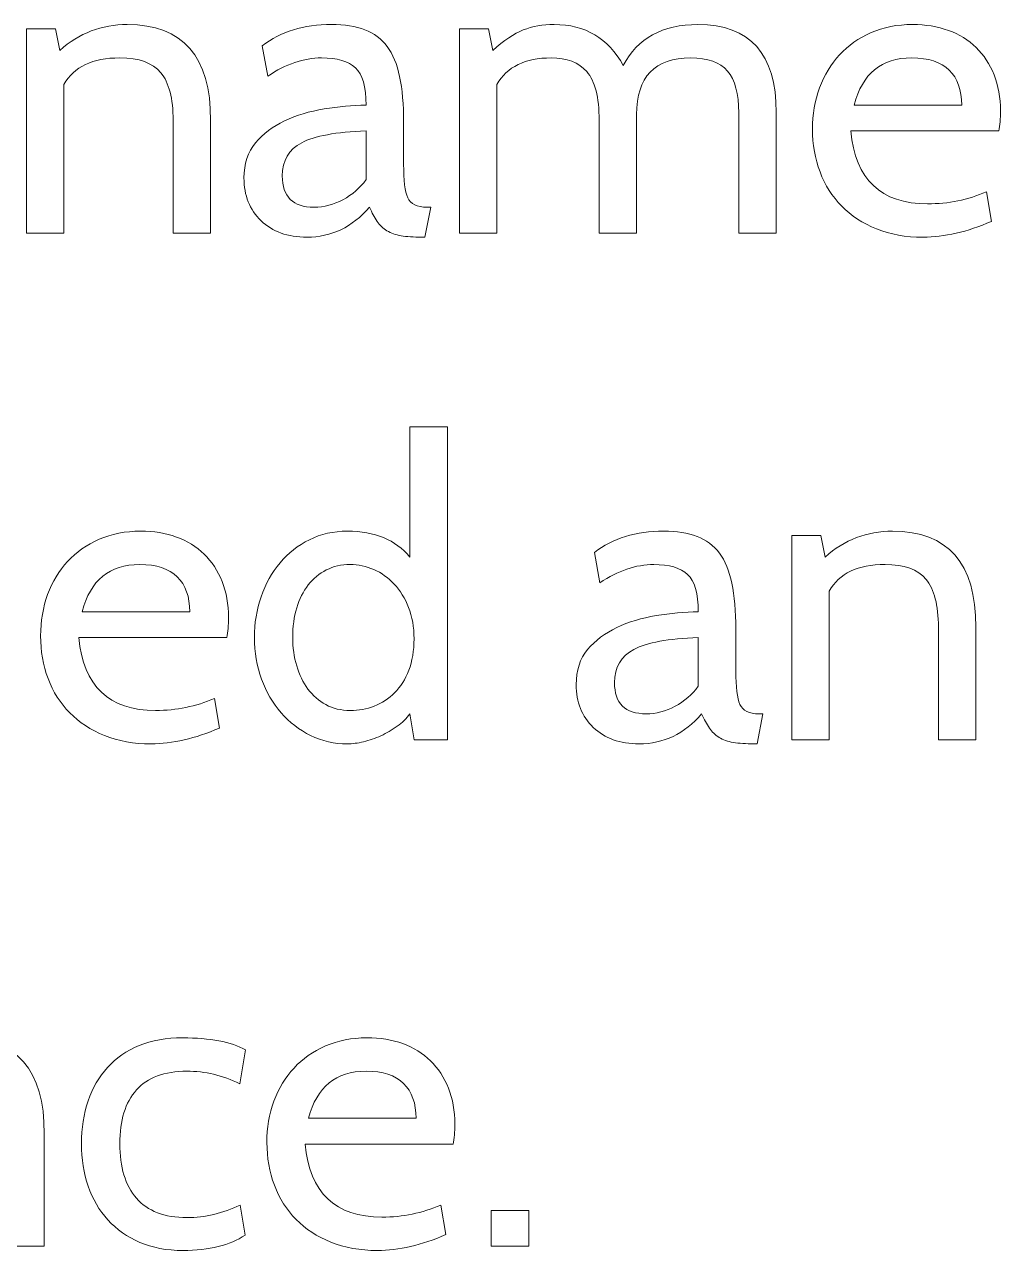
# Model space of a CAD drawing. Header units: centimetres. Extents: x -24 to 24.1, y -20.7 to 0.5.
# Drawn here: x 3.7627 to 4.011, y -17.1198 to -16.808 of the extents above; entities that cross this region are included whole.
import ezdxf

# ---------------------------------------------------------------- set-up
doc = ezdxf.new("R2010")
doc.units = ezdxf.units.CM
doc.header["$MEASUREMENT"] = 0
doc.layers.add('Layer 1', color=7, linetype='Continuous')

msp = doc.modelspace()

# ---------------------------------------------------------------- linework, layer by layer
at = {"layer": 'Layer 1', "color": 250, "lineweight": 9}
for points, knots in [([(3.81005, -16.86103), (3.81005, -16.86103), (3.8005, -16.86103), (3.8005, -16.86103), (3.8005, -16.86103), (3.8005, -16.86103), (3.8005, -16.83239), (3.8005, -16.83239), (3.8005, -16.83239), (3.8005, -16.82681), (3.79946, -16.82276), (3.79738, -16.82025), (3.79738, -16.82025), (3.79529, -16.81774), (3.79181, -16.81649), (3.78693, -16.81649), (3.78693, -16.81649), (3.78, -16.81649), (3.77526, -16.81875), (3.77272, -16.82327), (3.77272, -16.82327), (3.77272, -16.82327), (3.77272, -16.86103), (3.77272, -16.86103), (3.77272, -16.86103), (3.77272, -16.86103), (3.76317, -16.86103), (3.76317, -16.86103), (3.76317, -16.86103), (3.76317, -16.86103), (3.76317, -16.80906), (3.76317, -16.80906), (3.76317, -16.80906), (3.76317, -16.80906), (3.7706, -16.80906), (3.7706, -16.80906), (3.7706, -16.80906), (3.7706, -16.80906), (3.77166, -16.81458), (3.77166, -16.81458), (3.77166, -16.81458), (3.77661, -16.81019), (3.78233, -16.808), (3.78884, -16.808), (3.78884, -16.808), (3.80298, -16.808), (3.81005, -16.81613), (3.81005, -16.83239), (3.81005, -16.83239), (3.81005, -16.83239), (3.81005, -16.86103), (3.81005, -16.86103)], [0, 0, 0, 0, 0.071429, 0.071429, 0.071429, 0.071429, 0.142857, 0.142857, 0.142857, 0.142857, 0.214286, 0.214286, 0.214286, 0.214286, 0.285714, 0.285714, 0.285714, 0.285714, 0.357143, 0.357143, 0.357143, 0.357143, 0.428571, 0.428571, 0.428571, 0.428571, 0.5, 0.5, 0.5, 0.5, 0.571429, 0.571429, 0.571429, 0.571429, 0.642857, 0.642857, 0.642857, 0.642857, 0.714286, 0.714286, 0.714286, 0.714286, 0.785714, 0.785714, 0.785714, 0.785714, 0.857143, 0.857143, 0.857143, 0.857143, 1, 1, 1, 1]), ([(3.86605, -16.85445), (3.86605, -16.85445), (3.86456, -16.86209), (3.86456, -16.86209), (3.86456, -16.86209), (3.86456, -16.86209), (3.86382, -16.86209), (3.86382, -16.86209), (3.86382, -16.86209), (3.8617, -16.86209), (3.85993, -16.86197), (3.85852, -16.86172), (3.85852, -16.86172), (3.8571, -16.86147), (3.8559, -16.86105), (3.85491, -16.86045), (3.85491, -16.86045), (3.85392, -16.85985), (3.85309, -16.85905), (3.85242, -16.85806), (3.85242, -16.85806), (3.85175, -16.85707), (3.85109, -16.85587), (3.85046, -16.85445), (3.85046, -16.85445), (3.84607, -16.85954), (3.84077, -16.86209), (3.83455, -16.86209), (3.83455, -16.86209), (3.82967, -16.86209), (3.82578, -16.86069), (3.82288, -16.8579), (3.82288, -16.8579), (3.81998, -16.85511), (3.81853, -16.85148), (3.81853, -16.84703), (3.81853, -16.84703), (3.81853, -16.84342), (3.81951, -16.84046), (3.82145, -16.83812), (3.82145, -16.83812), (3.82339, -16.83579), (3.82587, -16.83391), (3.82887, -16.8325), (3.82887, -16.8325), (3.83188, -16.83109), (3.83522, -16.83008), (3.8389, -16.82948), (3.8389, -16.82948), (3.84257, -16.82888), (3.84614, -16.82854), (3.84961, -16.82847), (3.84961, -16.82847), (3.84961, -16.8238), (3.84871, -16.82064), (3.8469, -16.81898), (3.8469, -16.81898), (3.8451, -16.81732), (3.84222, -16.81649), (3.83826, -16.81649), (3.83826, -16.81649), (3.83373, -16.81649), (3.82917, -16.81804), (3.82458, -16.82115), (3.82458, -16.82115), (3.82458, -16.82115), (3.8232, -16.81341), (3.8232, -16.81341), (3.8232, -16.81341), (3.82787, -16.80981), (3.83373, -16.808), (3.8408, -16.808), (3.8408, -16.808), (3.84413, -16.808), (3.84696, -16.80844), (3.84929, -16.80933), (3.84929, -16.80933), (3.85162, -16.81021), (3.85351, -16.81163), (3.85496, -16.81357), (3.85496, -16.81357), (3.85641, -16.81551), (3.85747, -16.81808), (3.85814, -16.82126), (3.85814, -16.82126), (3.85882, -16.82444), (3.85915, -16.82833), (3.85915, -16.83292), (3.85915, -16.83292), (3.85915, -16.83292), (3.85915, -16.84353), (3.85915, -16.84353), (3.85915, -16.84353), (3.85915, -16.84763), (3.85951, -16.85048), (3.86021, -16.85207), (3.86021, -16.85207), (3.86092, -16.85366), (3.86255, -16.85445), (3.86509, -16.85445), (3.86509, -16.85445), (3.86509, -16.85445), (3.86605, -16.85445), (3.86605, -16.85445)], [0, 0, 0, 0, 0.037037, 0.037037, 0.037037, 0.037037, 0.074074, 0.074074, 0.074074, 0.074074, 0.111111, 0.111111, 0.111111, 0.111111, 0.148148, 0.148148, 0.148148, 0.148148, 0.185185, 0.185185, 0.185185, 0.185185, 0.222222, 0.222222, 0.222222, 0.222222, 0.259259, 0.259259, 0.259259, 0.259259, 0.296296, 0.296296, 0.296296, 0.296296, 0.333333, 0.333333, 0.333333, 0.333333, 0.37037, 0.37037, 0.37037, 0.37037, 0.407407, 0.407407, 0.407407, 0.407407, 0.444444, 0.444444, 0.444444, 0.444444, 0.481481, 0.481481, 0.481481, 0.481481, 0.518519, 0.518519, 0.518519, 0.518519, 0.555556, 0.555556, 0.555556, 0.555556, 0.592593, 0.592593, 0.592593, 0.592593, 0.62963, 0.62963, 0.62963, 0.62963, 0.666667, 0.666667, 0.666667, 0.666667, 0.703704, 0.703704, 0.703704, 0.703704, 0.740741, 0.740741, 0.740741, 0.740741, 0.777778, 0.777778, 0.777778, 0.777778, 0.814815, 0.814815, 0.814815, 0.814815, 0.851852, 0.851852, 0.851852, 0.851852, 0.888889, 0.888889, 0.888889, 0.888889, 0.925926, 0.925926, 0.925926, 0.925926, 1, 1, 1, 1]), ([(3.95397, -16.86103), (3.95397, -16.86103), (3.94442, -16.86103), (3.94442, -16.86103), (3.94442, -16.86103), (3.94442, -16.86103), (3.94442, -16.83049), (3.94442, -16.83049), (3.94442, -16.83049), (3.94442, -16.82561), (3.94347, -16.82205), (3.94156, -16.81983), (3.94156, -16.81983), (3.93965, -16.8176), (3.93654, -16.81649), (3.93222, -16.81649), (3.93222, -16.81649), (3.92303, -16.81649), (3.91844, -16.82129), (3.91844, -16.83091), (3.91844, -16.83091), (3.91844, -16.83091), (3.91844, -16.86103), (3.91844, -16.86103), (3.91844, -16.86103), (3.91844, -16.86103), (3.90889, -16.86103), (3.90889, -16.86103), (3.90889, -16.86103), (3.90889, -16.86103), (3.90889, -16.83239), (3.90889, -16.83239), (3.90889, -16.83239), (3.90889, -16.82646), (3.90785, -16.82232), (3.90576, -16.81999), (3.90576, -16.81999), (3.90368, -16.81765), (3.90065, -16.81649), (3.89669, -16.81649), (3.89669, -16.81649), (3.89005, -16.81649), (3.88545, -16.81875), (3.88291, -16.82327), (3.88291, -16.82327), (3.88291, -16.82327), (3.88291, -16.86103), (3.88291, -16.86103), (3.88291, -16.86103), (3.88291, -16.86103), (3.87336, -16.86103), (3.87336, -16.86103), (3.87336, -16.86103), (3.87336, -16.86103), (3.87336, -16.80906), (3.87336, -16.80906), (3.87336, -16.80906), (3.87336, -16.80906), (3.88079, -16.80906), (3.88079, -16.80906), (3.88079, -16.80906), (3.88079, -16.80906), (3.88185, -16.81458), (3.88185, -16.81458), (3.88185, -16.81458), (3.88468, -16.81203), (3.88726, -16.8103), (3.88959, -16.80938), (3.88959, -16.80938), (3.89192, -16.80846), (3.89454, -16.808), (3.89744, -16.808), (3.89744, -16.808), (3.90536, -16.808), (3.91122, -16.81147), (3.91504, -16.8184), (3.91504, -16.8184), (3.91865, -16.81147), (3.92498, -16.808), (3.93403, -16.808), (3.93403, -16.808), (3.94732, -16.808), (3.95397, -16.81546), (3.95397, -16.83038), (3.95397, -16.83038), (3.95397, -16.83038), (3.95397, -16.86103), (3.95397, -16.86103)], [0, 0, 0, 0, 0.043478, 0.043478, 0.043478, 0.043478, 0.086957, 0.086957, 0.086957, 0.086957, 0.130435, 0.130435, 0.130435, 0.130435, 0.173913, 0.173913, 0.173913, 0.173913, 0.217391, 0.217391, 0.217391, 0.217391, 0.26087, 0.26087, 0.26087, 0.26087, 0.304348, 0.304348, 0.304348, 0.304348, 0.347826, 0.347826, 0.347826, 0.347826, 0.391304, 0.391304, 0.391304, 0.391304, 0.434783, 0.434783, 0.434783, 0.434783, 0.478261, 0.478261, 0.478261, 0.478261, 0.521739, 0.521739, 0.521739, 0.521739, 0.565217, 0.565217, 0.565217, 0.565217, 0.608696, 0.608696, 0.608696, 0.608696, 0.652174, 0.652174, 0.652174, 0.652174, 0.695652, 0.695652, 0.695652, 0.695652, 0.73913, 0.73913, 0.73913, 0.73913, 0.782609, 0.782609, 0.782609, 0.782609, 0.826087, 0.826087, 0.826087, 0.826087, 0.869565, 0.869565, 0.869565, 0.869565, 0.913043, 0.913043, 0.913043, 0.913043, 1, 1, 1, 1]), ([(4.0106, -16.83505), (4.0106, -16.83505), (3.97295, -16.83505), (3.97295, -16.83505), (3.97295, -16.83505), (3.97408, -16.84742), (3.98058, -16.85361), (3.99246, -16.85361), (3.99246, -16.85361), (3.99777, -16.85361), (4.00275, -16.85258), (4.00742, -16.85053), (4.00742, -16.85053), (4.00742, -16.85053), (4.00869, -16.85806), (4.00869, -16.85806), (4.00869, -16.85806), (4.00254, -16.86075), (3.99674, -16.86209), (3.9913, -16.86209), (3.9913, -16.86209), (3.98691, -16.86209), (3.98297, -16.86138), (3.97947, -16.85997), (3.97947, -16.85997), (3.97597, -16.85855), (3.97302, -16.85663), (3.97061, -16.85419), (3.97061, -16.85419), (3.96821, -16.85175), (3.96637, -16.84885), (3.9651, -16.84549), (3.9651, -16.84549), (3.96383, -16.84213), (3.96319, -16.83851), (3.96319, -16.83462), (3.96319, -16.83462), (3.96319, -16.83087), (3.96379, -16.82737), (3.96499, -16.82412), (3.96499, -16.82412), (3.9662, -16.82087), (3.96789, -16.81806), (3.97008, -16.81569), (3.97008, -16.81569), (3.97228, -16.81332), (3.97495, -16.81145), (3.97809, -16.81007), (3.97809, -16.81007), (3.98124, -16.80869), (3.98476, -16.808), (3.98864, -16.808), (3.98864, -16.808), (3.99197, -16.808), (3.99501, -16.8085), (3.99777, -16.80949), (3.99777, -16.80949), (4.00052, -16.81048), (4.00287, -16.81193), (4.00482, -16.81383), (4.00482, -16.81383), (4.00676, -16.81574), (4.00828, -16.81806), (4.00938, -16.82078), (4.00938, -16.82078), (4.01047, -16.8235), (4.01102, -16.82656), (4.01102, -16.82996), (4.01102, -16.82996), (4.01102, -16.83193), (4.01088, -16.83363), (4.0106, -16.83505)], [0, 0, 0, 0, 0.052632, 0.052632, 0.052632, 0.052632, 0.105263, 0.105263, 0.105263, 0.105263, 0.157895, 0.157895, 0.157895, 0.157895, 0.210526, 0.210526, 0.210526, 0.210526, 0.263158, 0.263158, 0.263158, 0.263158, 0.315789, 0.315789, 0.315789, 0.315789, 0.368421, 0.368421, 0.368421, 0.368421, 0.421053, 0.421053, 0.421053, 0.421053, 0.473684, 0.473684, 0.473684, 0.473684, 0.526316, 0.526316, 0.526316, 0.526316, 0.578947, 0.578947, 0.578947, 0.578947, 0.631579, 0.631579, 0.631579, 0.631579, 0.684211, 0.684211, 0.684211, 0.684211, 0.736842, 0.736842, 0.736842, 0.736842, 0.789474, 0.789474, 0.789474, 0.789474, 0.842105, 0.842105, 0.842105, 0.842105, 0.894737, 0.894737, 0.894737, 0.894737, 1, 1, 1, 1]), ([(3.98843, -16.81649), (3.98073, -16.81649), (3.97585, -16.82048), (3.9738, -16.82847), (3.9738, -16.82847), (3.9738, -16.82847), (4.00116, -16.82847), (4.00116, -16.82847), (4.00116, -16.82847), (4.00116, -16.82465), (4.0001, -16.8217), (3.99798, -16.81962), (3.99798, -16.81962), (3.99586, -16.81753), (3.99267, -16.81649), (3.98843, -16.81649)], [0, 0, 0, 0, 0.2, 0.2, 0.2, 0.2, 0.4, 0.4, 0.4, 0.4, 0.6, 0.6, 0.6, 0.6, 1, 1, 1, 1]), ([(3.84961, -16.84745), (3.84961, -16.84745), (3.84961, -16.83505), (3.84961, -16.83505), (3.84961, -16.83505), (3.84197, -16.83533), (3.83651, -16.83634), (3.83322, -16.83807), (3.83322, -16.83807), (3.82993, -16.8398), (3.82829, -16.84261), (3.82829, -16.8465), (3.82829, -16.8465), (3.82829, -16.8518), (3.83098, -16.85445), (3.83635, -16.85445), (3.83635, -16.85445), (3.8389, -16.85445), (3.84135, -16.85382), (3.84372, -16.85255), (3.84372, -16.85255), (3.84609, -16.85127), (3.84805, -16.84958), (3.84961, -16.84745)], [0, 0, 0, 0, 0.142857, 0.142857, 0.142857, 0.142857, 0.285714, 0.285714, 0.285714, 0.285714, 0.428571, 0.428571, 0.428571, 0.428571, 0.571429, 0.571429, 0.571429, 0.571429, 0.714286, 0.714286, 0.714286, 0.714286, 1, 1, 1, 1]), ([(3.87028, -16.98989), (3.87028, -16.98989), (3.8618, -16.98989), (3.8618, -16.98989), (3.8618, -16.98989), (3.8618, -16.98989), (3.86074, -16.98331), (3.86074, -16.98331), (3.86074, -16.98331), (3.85989, -16.98451), (3.85881, -16.98557), (3.85751, -16.98649), (3.85751, -16.98649), (3.8562, -16.98741), (3.85482, -16.98821), (3.85337, -16.98888), (3.85337, -16.98888), (3.85192, -16.98955), (3.85045, -16.99006), (3.84897, -16.99042), (3.84897, -16.99042), (3.84748, -16.99077), (3.8461, -16.99095), (3.84483, -16.99095), (3.84483, -16.99095), (3.84151, -16.99095), (3.8384, -16.99024), (3.8355, -16.98883), (3.8355, -16.98883), (3.8326, -16.98741), (3.83009, -16.98548), (3.82797, -16.98305), (3.82797, -16.98305), (3.82585, -16.98061), (3.82419, -16.97774), (3.82299, -16.97446), (3.82299, -16.97446), (3.82178, -16.97117), (3.82118, -16.96765), (3.82118, -16.9639), (3.82118, -16.9639), (3.82118, -16.9603), (3.82175, -16.95685), (3.82288, -16.95356), (3.82288, -16.95356), (3.82401, -16.95027), (3.82562, -16.94739), (3.8277, -16.94492), (3.8277, -16.94492), (3.82979, -16.94244), (3.83228, -16.94048), (3.83518, -16.93903), (3.83518, -16.93903), (3.83808, -16.93758), (3.8413, -16.93686), (3.84483, -16.93686), (3.84483, -16.93686), (3.85183, -16.93686), (3.85713, -16.93905), (3.86074, -16.94343), (3.86074, -16.94343), (3.86074, -16.94343), (3.86074, -16.91035), (3.86074, -16.91035), (3.86074, -16.91035), (3.86074, -16.91035), (3.87028, -16.91035), (3.87028, -16.91035), (3.87028, -16.91035), (3.87028, -16.91035), (3.87028, -16.98989), (3.87028, -16.98989)], [0, 0, 0, 0, 0.052632, 0.052632, 0.052632, 0.052632, 0.105263, 0.105263, 0.105263, 0.105263, 0.157895, 0.157895, 0.157895, 0.157895, 0.210526, 0.210526, 0.210526, 0.210526, 0.263158, 0.263158, 0.263158, 0.263158, 0.315789, 0.315789, 0.315789, 0.315789, 0.368421, 0.368421, 0.368421, 0.368421, 0.421053, 0.421053, 0.421053, 0.421053, 0.473684, 0.473684, 0.473684, 0.473684, 0.526316, 0.526316, 0.526316, 0.526316, 0.578947, 0.578947, 0.578947, 0.578947, 0.631579, 0.631579, 0.631579, 0.631579, 0.684211, 0.684211, 0.684211, 0.684211, 0.736842, 0.736842, 0.736842, 0.736842, 0.789474, 0.789474, 0.789474, 0.789474, 0.842105, 0.842105, 0.842105, 0.842105, 0.894737, 0.894737, 0.894737, 0.894737, 1, 1, 1, 1]), ([(3.81418, -16.9639), (3.81418, -16.9639), (3.77653, -16.9639), (3.77653, -16.9639), (3.77653, -16.9639), (3.77766, -16.97628), (3.78417, -16.98246), (3.79605, -16.98246), (3.79605, -16.98246), (3.80135, -16.98246), (3.80633, -16.98144), (3.811, -16.97939), (3.811, -16.97939), (3.811, -16.97939), (3.81227, -16.98692), (3.81227, -16.98692), (3.81227, -16.98692), (3.80612, -16.9896), (3.80032, -16.99095), (3.79488, -16.99095), (3.79488, -16.99095), (3.7905, -16.99095), (3.78655, -16.99024), (3.78305, -16.98883), (3.78305, -16.98883), (3.77955, -16.98741), (3.7766, -16.98548), (3.7742, -16.98305), (3.7742, -16.98305), (3.77179, -16.98061), (3.76996, -16.97771), (3.76868, -16.97435), (3.76868, -16.97435), (3.76741, -16.97099), (3.76678, -16.96737), (3.76678, -16.96348), (3.76678, -16.96348), (3.76678, -16.95973), (3.76738, -16.95623), (3.76858, -16.95298), (3.76858, -16.95298), (3.76978, -16.94973), (3.77148, -16.94692), (3.77367, -16.94455), (3.77367, -16.94455), (3.77586, -16.94218), (3.77853, -16.94031), (3.78168, -16.93893), (3.78168, -16.93893), (3.78482, -16.93755), (3.78834, -16.93686), (3.79223, -16.93686), (3.79223, -16.93686), (3.79555, -16.93686), (3.79859, -16.93735), (3.80135, -16.93834), (3.80135, -16.93834), (3.80411, -16.93933), (3.80646, -16.94078), (3.8084, -16.94269), (3.8084, -16.94269), (3.81035, -16.9446), (3.81187, -16.94692), (3.81296, -16.94964), (3.81296, -16.94964), (3.81406, -16.95236), (3.81461, -16.95542), (3.81461, -16.95881), (3.81461, -16.95881), (3.81461, -16.96079), (3.81446, -16.96249), (3.81418, -16.9639)], [0, 0, 0, 0, 0.052632, 0.052632, 0.052632, 0.052632, 0.105263, 0.105263, 0.105263, 0.105263, 0.157895, 0.157895, 0.157895, 0.157895, 0.210526, 0.210526, 0.210526, 0.210526, 0.263158, 0.263158, 0.263158, 0.263158, 0.315789, 0.315789, 0.315789, 0.315789, 0.368421, 0.368421, 0.368421, 0.368421, 0.421053, 0.421053, 0.421053, 0.421053, 0.473684, 0.473684, 0.473684, 0.473684, 0.526316, 0.526316, 0.526316, 0.526316, 0.578947, 0.578947, 0.578947, 0.578947, 0.631579, 0.631579, 0.631579, 0.631579, 0.684211, 0.684211, 0.684211, 0.684211, 0.736842, 0.736842, 0.736842, 0.736842, 0.789474, 0.789474, 0.789474, 0.789474, 0.842105, 0.842105, 0.842105, 0.842105, 0.894737, 0.894737, 0.894737, 0.894737, 1, 1, 1, 1]), ([(3.95057, -16.98331), (3.95057, -16.98331), (3.94908, -16.99095), (3.94908, -16.99095), (3.94908, -16.99095), (3.94908, -16.99095), (3.94834, -16.99095), (3.94834, -16.99095), (3.94834, -16.99095), (3.94622, -16.99095), (3.94445, -16.99082), (3.94304, -16.99058), (3.94304, -16.99058), (3.94162, -16.99033), (3.94042, -16.9899), (3.93943, -16.9893), (3.93943, -16.9893), (3.93844, -16.9887), (3.93761, -16.98791), (3.93694, -16.98692), (3.93694, -16.98692), (3.93627, -16.98593), (3.93561, -16.98473), (3.93498, -16.98331), (3.93498, -16.98331), (3.93059, -16.9884), (3.92529, -16.99095), (3.91907, -16.99095), (3.91907, -16.99095), (3.91419, -16.99095), (3.9103, -16.98955), (3.9074, -16.98676), (3.9074, -16.98676), (3.9045, -16.98397), (3.90306, -16.98034), (3.90306, -16.97589), (3.90306, -16.97589), (3.90306, -16.97228), (3.90403, -16.96931), (3.90597, -16.96698), (3.90597, -16.96698), (3.90792, -16.96464), (3.91039, -16.96277), (3.9134, -16.96136), (3.9134, -16.96136), (3.9164, -16.95994), (3.91974, -16.95894), (3.92342, -16.95834), (3.92342, -16.95834), (3.92709, -16.95773), (3.93067, -16.9574), (3.93413, -16.95733), (3.93413, -16.95733), (3.93413, -16.95266), (3.93323, -16.9495), (3.93142, -16.94784), (3.93142, -16.94784), (3.92962, -16.94617), (3.92674, -16.94534), (3.92278, -16.94534), (3.92278, -16.94534), (3.91826, -16.94534), (3.9137, -16.9469), (3.9091, -16.95001), (3.9091, -16.95001), (3.9091, -16.95001), (3.90772, -16.94227), (3.90772, -16.94227), (3.90772, -16.94227), (3.91239, -16.93866), (3.91826, -16.93686), (3.92533, -16.93686), (3.92533, -16.93686), (3.92865, -16.93686), (3.93148, -16.9373), (3.93381, -16.93818), (3.93381, -16.93818), (3.93614, -16.93907), (3.93804, -16.94048), (3.93949, -16.94243), (3.93949, -16.94243), (3.94093, -16.94437), (3.942, -16.94693), (3.94267, -16.95012), (3.94267, -16.95012), (3.94334, -16.9533), (3.94367, -16.95719), (3.94367, -16.96178), (3.94367, -16.96178), (3.94367, -16.96178), (3.94367, -16.97239), (3.94367, -16.97239), (3.94367, -16.97239), (3.94367, -16.97649), (3.94403, -16.97933), (3.94473, -16.98093), (3.94473, -16.98093), (3.94544, -16.98252), (3.94707, -16.98331), (3.94961, -16.98331), (3.94961, -16.98331), (3.94961, -16.98331), (3.95057, -16.98331), (3.95057, -16.98331)], [0, 0, 0, 0, 0.037037, 0.037037, 0.037037, 0.037037, 0.074074, 0.074074, 0.074074, 0.074074, 0.111111, 0.111111, 0.111111, 0.111111, 0.148148, 0.148148, 0.148148, 0.148148, 0.185185, 0.185185, 0.185185, 0.185185, 0.222222, 0.222222, 0.222222, 0.222222, 0.259259, 0.259259, 0.259259, 0.259259, 0.296296, 0.296296, 0.296296, 0.296296, 0.333333, 0.333333, 0.333333, 0.333333, 0.37037, 0.37037, 0.37037, 0.37037, 0.407407, 0.407407, 0.407407, 0.407407, 0.444444, 0.444444, 0.444444, 0.444444, 0.481481, 0.481481, 0.481481, 0.481481, 0.518519, 0.518519, 0.518519, 0.518519, 0.555556, 0.555556, 0.555556, 0.555556, 0.592593, 0.592593, 0.592593, 0.592593, 0.62963, 0.62963, 0.62963, 0.62963, 0.666667, 0.666667, 0.666667, 0.666667, 0.703704, 0.703704, 0.703704, 0.703704, 0.740741, 0.740741, 0.740741, 0.740741, 0.777778, 0.777778, 0.777778, 0.777778, 0.814815, 0.814815, 0.814815, 0.814815, 0.851852, 0.851852, 0.851852, 0.851852, 0.888889, 0.888889, 0.888889, 0.888889, 0.925926, 0.925926, 0.925926, 0.925926, 1, 1, 1, 1]), ([(4.00476, -16.98989), (4.00476, -16.98989), (3.99522, -16.98989), (3.99522, -16.98989), (3.99522, -16.98989), (3.99522, -16.98989), (3.99522, -16.96125), (3.99522, -16.96125), (3.99522, -16.96125), (3.99522, -16.95567), (3.99417, -16.95162), (3.99209, -16.94911), (3.99209, -16.94911), (3.99, -16.9466), (3.98652, -16.94534), (3.98164, -16.94534), (3.98164, -16.94534), (3.97471, -16.94534), (3.96998, -16.94761), (3.96743, -16.95213), (3.96743, -16.95213), (3.96743, -16.95213), (3.96743, -16.98989), (3.96743, -16.98989), (3.96743, -16.98989), (3.96743, -16.98989), (3.95789, -16.98989), (3.95789, -16.98989), (3.95789, -16.98989), (3.95789, -16.98989), (3.95789, -16.93792), (3.95789, -16.93792), (3.95789, -16.93792), (3.95789, -16.93792), (3.96531, -16.93792), (3.96531, -16.93792), (3.96531, -16.93792), (3.96531, -16.93792), (3.96637, -16.94343), (3.96637, -16.94343), (3.96637, -16.94343), (3.97132, -16.93905), (3.97705, -16.93686), (3.98355, -16.93686), (3.98355, -16.93686), (3.99769, -16.93686), (4.00476, -16.94499), (4.00476, -16.96125), (4.00476, -16.96125), (4.00476, -16.96125), (4.00476, -16.98989), (4.00476, -16.98989)], [0, 0, 0, 0, 0.071429, 0.071429, 0.071429, 0.071429, 0.142857, 0.142857, 0.142857, 0.142857, 0.214286, 0.214286, 0.214286, 0.214286, 0.285714, 0.285714, 0.285714, 0.285714, 0.357143, 0.357143, 0.357143, 0.357143, 0.428571, 0.428571, 0.428571, 0.428571, 0.5, 0.5, 0.5, 0.5, 0.571429, 0.571429, 0.571429, 0.571429, 0.642857, 0.642857, 0.642857, 0.642857, 0.714286, 0.714286, 0.714286, 0.714286, 0.785714, 0.785714, 0.785714, 0.785714, 0.857143, 0.857143, 0.857143, 0.857143, 1, 1, 1, 1]), ([(3.79202, -16.94534), (3.78431, -16.94534), (3.77943, -16.94934), (3.77738, -16.95733), (3.77738, -16.95733), (3.77738, -16.95733), (3.80474, -16.95733), (3.80474, -16.95733), (3.80474, -16.95733), (3.80474, -16.95351), (3.80368, -16.95056), (3.80156, -16.94847), (3.80156, -16.94847), (3.79944, -16.94639), (3.79626, -16.94534), (3.79202, -16.94534)], [0, 0, 0, 0, 0.2, 0.2, 0.2, 0.2, 0.4, 0.4, 0.4, 0.4, 0.6, 0.6, 0.6, 0.6, 1, 1, 1, 1]), ([(3.84557, -16.94534), (3.84331, -16.94534), (3.84128, -16.9458), (3.83948, -16.94672), (3.83948, -16.94672), (3.83767, -16.94764), (3.83613, -16.94891), (3.83486, -16.95054), (3.83486, -16.95054), (3.83359, -16.95217), (3.83262, -16.95411), (3.83195, -16.95637), (3.83195, -16.95637), (3.83127, -16.95863), (3.83094, -16.96115), (3.83094, -16.9639), (3.83094, -16.9639), (3.83094, -16.96645), (3.83127, -16.96885), (3.83195, -16.97111), (3.83195, -16.97111), (3.83262, -16.97338), (3.83357, -16.97534), (3.83481, -16.977), (3.83481, -16.977), (3.83605, -16.97866), (3.83757, -16.97999), (3.83937, -16.98098), (3.83937, -16.98098), (3.84117, -16.98197), (3.84324, -16.98246), (3.84557, -16.98246), (3.84557, -16.98246), (3.8477, -16.98246), (3.84973, -16.98209), (3.85167, -16.98135), (3.85167, -16.98135), (3.85362, -16.98061), (3.85535, -16.97948), (3.85687, -16.97796), (3.85687, -16.97796), (3.85839, -16.97643), (3.85959, -16.97453), (3.86047, -16.97223), (3.86047, -16.97223), (3.86136, -16.96993), (3.8618, -16.96726), (3.8618, -16.96422), (3.8618, -16.96422), (3.8618, -16.96125), (3.86134, -16.9586), (3.86042, -16.95627), (3.86042, -16.95627), (3.8595, -16.95393), (3.85828, -16.95195), (3.85676, -16.95033), (3.85676, -16.95033), (3.85524, -16.9487), (3.85351, -16.94746), (3.85157, -16.94662), (3.85157, -16.94662), (3.84962, -16.94577), (3.84763, -16.94534), (3.84557, -16.94534)], [0, 0, 0, 0, 0.058824, 0.058824, 0.058824, 0.058824, 0.117647, 0.117647, 0.117647, 0.117647, 0.176471, 0.176471, 0.176471, 0.176471, 0.235294, 0.235294, 0.235294, 0.235294, 0.294118, 0.294118, 0.294118, 0.294118, 0.352941, 0.352941, 0.352941, 0.352941, 0.411765, 0.411765, 0.411765, 0.411765, 0.470588, 0.470588, 0.470588, 0.470588, 0.529412, 0.529412, 0.529412, 0.529412, 0.588235, 0.588235, 0.588235, 0.588235, 0.647059, 0.647059, 0.647059, 0.647059, 0.705882, 0.705882, 0.705882, 0.705882, 0.764706, 0.764706, 0.764706, 0.764706, 0.823529, 0.823529, 0.823529, 0.823529, 0.882353, 0.882353, 0.882353, 0.882353, 1, 1, 1, 1]), ([(3.93413, -16.97631), (3.93413, -16.97631), (3.93413, -16.9639), (3.93413, -16.9639), (3.93413, -16.9639), (3.92649, -16.96419), (3.92103, -16.96519), (3.91774, -16.96693), (3.91774, -16.96693), (3.91446, -16.96866), (3.91281, -16.97147), (3.91281, -16.97536), (3.91281, -16.97536), (3.91281, -16.98066), (3.9155, -16.98331), (3.92087, -16.98331), (3.92087, -16.98331), (3.92342, -16.98331), (3.92588, -16.98267), (3.92824, -16.9814), (3.92824, -16.9814), (3.93061, -16.98013), (3.93257, -16.97843), (3.93413, -16.97631)], [0, 0, 0, 0, 0.142857, 0.142857, 0.142857, 0.142857, 0.285714, 0.285714, 0.285714, 0.285714, 0.428571, 0.428571, 0.428571, 0.428571, 0.571429, 0.571429, 0.571429, 0.571429, 0.714286, 0.714286, 0.714286, 0.714286, 1, 1, 1, 1]), ([(3.76773, -17.11874), (3.76773, -17.11874), (3.75819, -17.11874), (3.75819, -17.11874), (3.75819, -17.11874), (3.75819, -17.11874), (3.75819, -17.09011), (3.75819, -17.09011), (3.75819, -17.09011), (3.75819, -17.08452), (3.75714, -17.08047), (3.75506, -17.07797), (3.75506, -17.07797), (3.75297, -17.07546), (3.74949, -17.0742), (3.74461, -17.0742), (3.74461, -17.0742), (3.73768, -17.0742), (3.73295, -17.07646), (3.7304, -17.08099), (3.7304, -17.08099), (3.7304, -17.08099), (3.7304, -17.11874), (3.7304, -17.11874), (3.7304, -17.11874), (3.7304, -17.11874), (3.72086, -17.11874), (3.72086, -17.11874), (3.72086, -17.11874), (3.72086, -17.11874), (3.72086, -17.06678), (3.72086, -17.06678), (3.72086, -17.06678), (3.72086, -17.06678), (3.72828, -17.06678), (3.72828, -17.06678), (3.72828, -17.06678), (3.72828, -17.06678), (3.72934, -17.07229), (3.72934, -17.07229), (3.72934, -17.07229), (3.73429, -17.06791), (3.74001, -17.06572), (3.74652, -17.06572), (3.74652, -17.06572), (3.76066, -17.06572), (3.76773, -17.07385), (3.76773, -17.09011), (3.76773, -17.09011), (3.76773, -17.09011), (3.76773, -17.11874), (3.76773, -17.11874)], [0, 0, 0, 0, 0.071429, 0.071429, 0.071429, 0.071429, 0.142857, 0.142857, 0.142857, 0.142857, 0.214286, 0.214286, 0.214286, 0.214286, 0.285714, 0.285714, 0.285714, 0.285714, 0.357143, 0.357143, 0.357143, 0.357143, 0.428571, 0.428571, 0.428571, 0.428571, 0.5, 0.5, 0.5, 0.5, 0.571429, 0.571429, 0.571429, 0.571429, 0.642857, 0.642857, 0.642857, 0.642857, 0.714286, 0.714286, 0.714286, 0.714286, 0.785714, 0.785714, 0.785714, 0.785714, 0.857143, 0.857143, 0.857143, 0.857143, 1, 1, 1, 1]), ([(3.80305, -17.1198), (3.79888, -17.1198), (3.7952, -17.11911), (3.79202, -17.11774), (3.79202, -17.11774), (3.78884, -17.11636), (3.78613, -17.11445), (3.7839, -17.11201), (3.7839, -17.11201), (3.78168, -17.10957), (3.78, -17.10671), (3.77887, -17.10342), (3.77887, -17.10342), (3.77774, -17.10013), (3.77717, -17.09654), (3.77717, -17.09265), (3.77717, -17.09265), (3.77717, -17.08869), (3.77774, -17.08507), (3.77887, -17.08178), (3.77887, -17.08178), (3.78, -17.0785), (3.78164, -17.07565), (3.7838, -17.07325), (3.7838, -17.07325), (3.78595, -17.07084), (3.78864, -17.06899), (3.79186, -17.06768), (3.79186, -17.06768), (3.79508, -17.06637), (3.79877, -17.06572), (3.80294, -17.06572), (3.80294, -17.06572), (3.80987, -17.06572), (3.81521, -17.06674), (3.81896, -17.06879), (3.81896, -17.06879), (3.81896, -17.06879), (3.81747, -17.07738), (3.81747, -17.07738), (3.81747, -17.07738), (3.81309, -17.07526), (3.8086, -17.0742), (3.804, -17.0742), (3.804, -17.0742), (3.79827, -17.0742), (3.794, -17.07579), (3.79117, -17.07897), (3.79117, -17.07897), (3.78834, -17.08215), (3.78693, -17.08672), (3.78693, -17.09265), (3.78693, -17.09265), (3.78693, -17.09859), (3.78834, -17.10321), (3.79117, -17.10649), (3.79117, -17.10649), (3.794, -17.10978), (3.79827, -17.11143), (3.804, -17.11143), (3.804, -17.11143), (3.80867, -17.11143), (3.81319, -17.11036), (3.81758, -17.10824), (3.81758, -17.10824), (3.81758, -17.10824), (3.81885, -17.11588), (3.81885, -17.11588), (3.81885, -17.11588), (3.81496, -17.1185), (3.80969, -17.1198), (3.80305, -17.1198)], [0, 0, 0, 0, 0.052632, 0.052632, 0.052632, 0.052632, 0.105263, 0.105263, 0.105263, 0.105263, 0.157895, 0.157895, 0.157895, 0.157895, 0.210526, 0.210526, 0.210526, 0.210526, 0.263158, 0.263158, 0.263158, 0.263158, 0.315789, 0.315789, 0.315789, 0.315789, 0.368421, 0.368421, 0.368421, 0.368421, 0.421053, 0.421053, 0.421053, 0.421053, 0.473684, 0.473684, 0.473684, 0.473684, 0.526316, 0.526316, 0.526316, 0.526316, 0.578947, 0.578947, 0.578947, 0.578947, 0.631579, 0.631579, 0.631579, 0.631579, 0.684211, 0.684211, 0.684211, 0.684211, 0.736842, 0.736842, 0.736842, 0.736842, 0.789474, 0.789474, 0.789474, 0.789474, 0.842105, 0.842105, 0.842105, 0.842105, 0.894737, 0.894737, 0.894737, 0.894737, 1, 1, 1, 1]), ([(3.87177, -17.09276), (3.87177, -17.09276), (3.83412, -17.09276), (3.83412, -17.09276), (3.83412, -17.09276), (3.83525, -17.10513), (3.84176, -17.11132), (3.85364, -17.11132), (3.85364, -17.11132), (3.85894, -17.11132), (3.86392, -17.11029), (3.86859, -17.10824), (3.86859, -17.10824), (3.86859, -17.10824), (3.86986, -17.11577), (3.86986, -17.11577), (3.86986, -17.11577), (3.86371, -17.11846), (3.85791, -17.1198), (3.85247, -17.1198), (3.85247, -17.1198), (3.84808, -17.1198), (3.84414, -17.1191), (3.84064, -17.11768), (3.84064, -17.11768), (3.83714, -17.11627), (3.83419, -17.11434), (3.83179, -17.1119), (3.83179, -17.1119), (3.82938, -17.10946), (3.82755, -17.10656), (3.82627, -17.10321), (3.82627, -17.10321), (3.825, -17.09985), (3.82436, -17.09622), (3.82436, -17.09234), (3.82436, -17.09234), (3.82436, -17.08859), (3.82496, -17.08509), (3.82617, -17.08184), (3.82617, -17.08184), (3.82737, -17.07858), (3.82907, -17.07577), (3.83126, -17.0734), (3.83126, -17.0734), (3.83345, -17.07104), (3.83612, -17.06916), (3.83926, -17.06778), (3.83926, -17.06778), (3.84241, -17.06641), (3.84593, -17.06572), (3.84982, -17.06572), (3.84982, -17.06572), (3.85314, -17.06572), (3.85618, -17.06621), (3.85894, -17.0672), (3.85894, -17.0672), (3.86169, -17.06819), (3.86405, -17.06964), (3.86599, -17.07155), (3.86599, -17.07155), (3.86793, -17.07346), (3.86945, -17.07577), (3.87055, -17.0785), (3.87055, -17.0785), (3.87165, -17.08122), (3.87219, -17.08428), (3.87219, -17.08767), (3.87219, -17.08767), (3.87219, -17.08965), (3.87205, -17.09135), (3.87177, -17.09276)], [0, 0, 0, 0, 0.052632, 0.052632, 0.052632, 0.052632, 0.105263, 0.105263, 0.105263, 0.105263, 0.157895, 0.157895, 0.157895, 0.157895, 0.210526, 0.210526, 0.210526, 0.210526, 0.263158, 0.263158, 0.263158, 0.263158, 0.315789, 0.315789, 0.315789, 0.315789, 0.368421, 0.368421, 0.368421, 0.368421, 0.421053, 0.421053, 0.421053, 0.421053, 0.473684, 0.473684, 0.473684, 0.473684, 0.526316, 0.526316, 0.526316, 0.526316, 0.578947, 0.578947, 0.578947, 0.578947, 0.631579, 0.631579, 0.631579, 0.631579, 0.684211, 0.684211, 0.684211, 0.684211, 0.736842, 0.736842, 0.736842, 0.736842, 0.789474, 0.789474, 0.789474, 0.789474, 0.842105, 0.842105, 0.842105, 0.842105, 0.894737, 0.894737, 0.894737, 0.894737, 1, 1, 1, 1]), ([(3.8496, -17.0742), (3.8419, -17.0742), (3.83702, -17.07819), (3.83497, -17.08618), (3.83497, -17.08618), (3.83497, -17.08618), (3.86233, -17.08618), (3.86233, -17.08618), (3.86233, -17.08618), (3.86233, -17.08237), (3.86127, -17.07942), (3.85915, -17.07733), (3.85915, -17.07733), (3.85703, -17.07524), (3.85385, -17.0742), (3.8496, -17.0742)], [0, 0, 0, 0, 0.2, 0.2, 0.2, 0.2, 0.4, 0.4, 0.4, 0.4, 0.6, 0.6, 0.6, 0.6, 1, 1, 1, 1]), ([(3.89097, -17.11874), (3.89097, -17.11874), (3.88142, -17.11874), (3.88142, -17.11874), (3.88142, -17.11874), (3.88142, -17.11874), (3.88142, -17.10962), (3.88142, -17.10962), (3.88142, -17.10962), (3.88142, -17.10962), (3.89097, -17.10962), (3.89097, -17.10962), (3.89097, -17.10962), (3.89097, -17.10962), (3.89097, -17.11874), (3.89097, -17.11874)], [0, 0, 0, 0, 0.2, 0.2, 0.2, 0.2, 0.4, 0.4, 0.4, 0.4, 0.6, 0.6, 0.6, 0.6, 1, 1, 1, 1])]:
    msp.add_open_spline(points, degree=3, knots=knots, dxfattribs=at)

doc.saveas('drawing.dxf')
